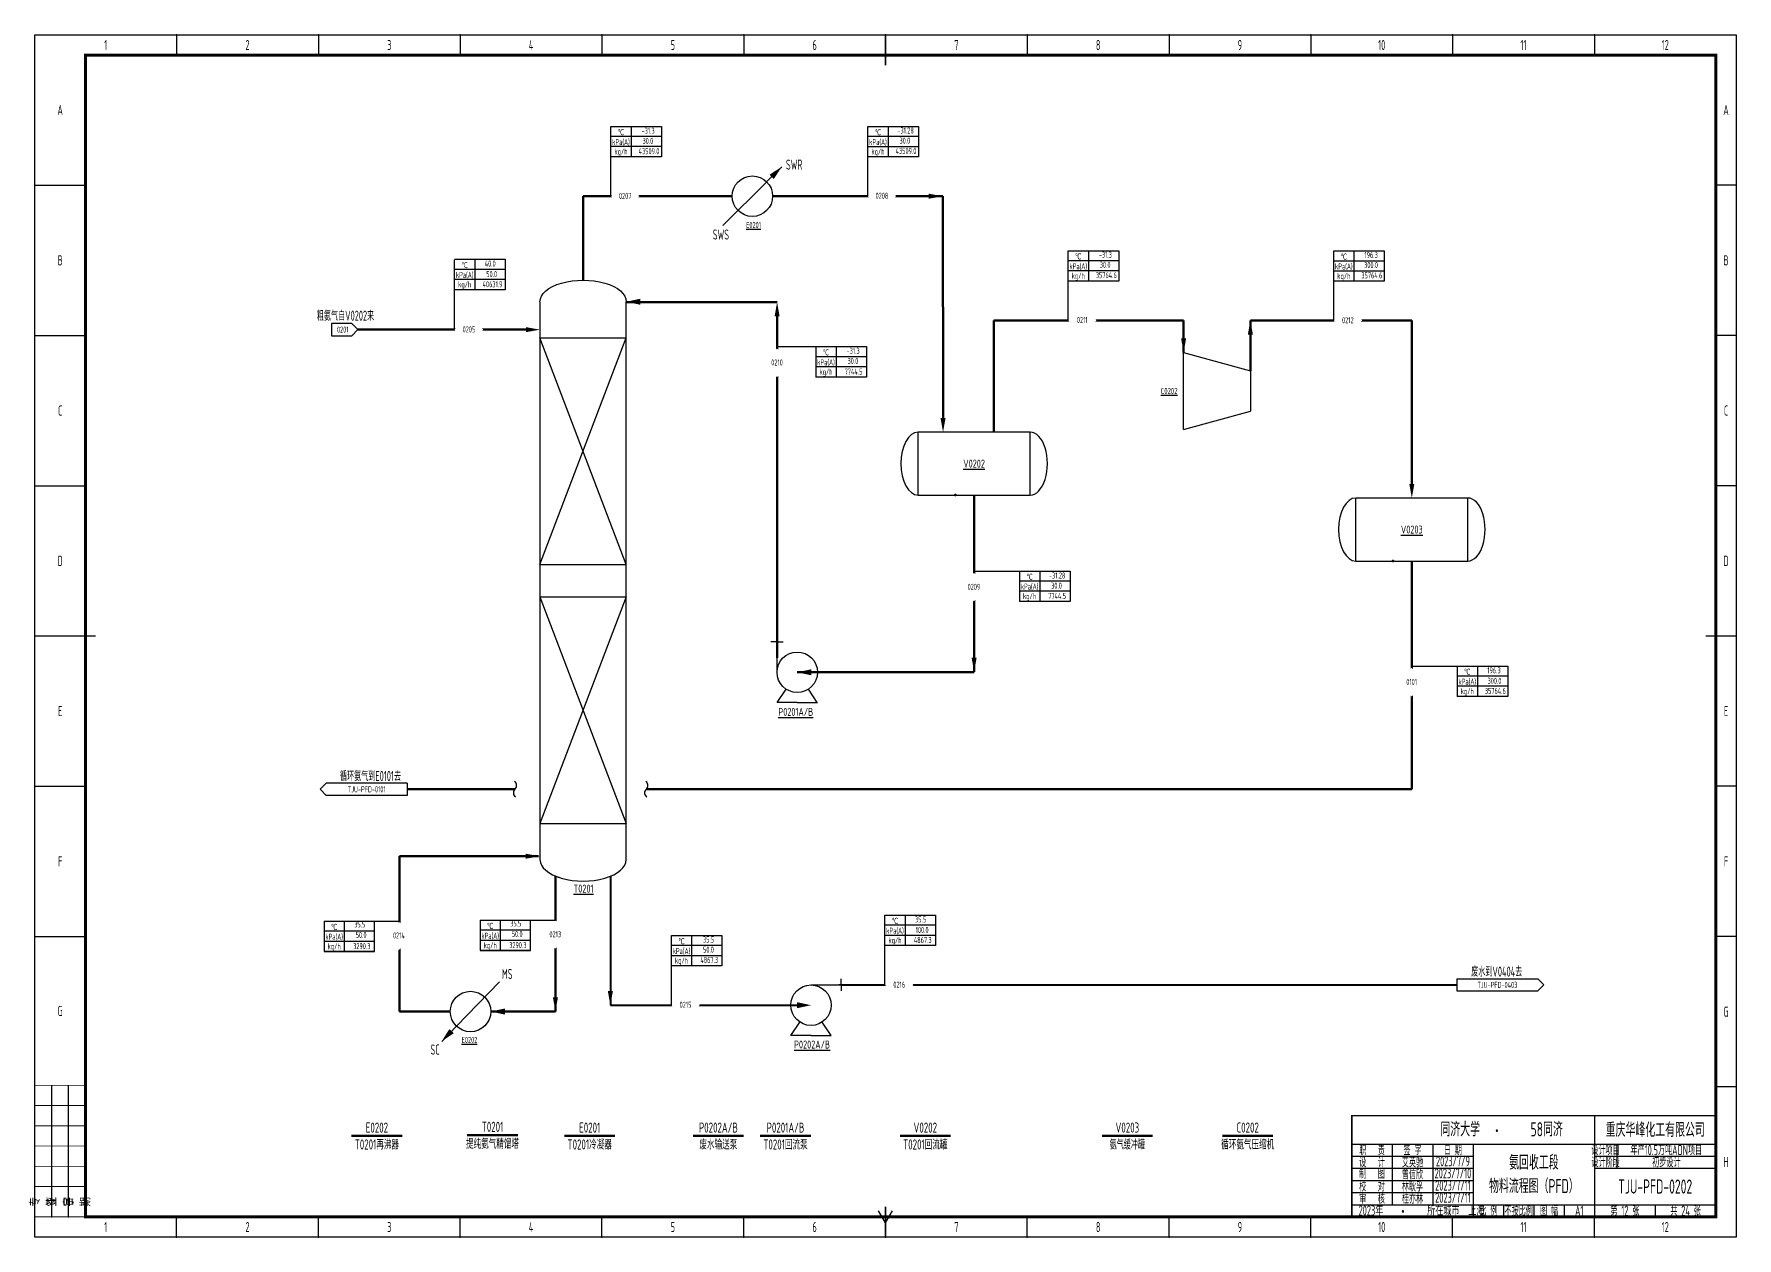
# Model space of a CAD drawing. Header units: millimetres. Extents: x 442 to 10185, y 1370 to 5122.
# Drawn here: x 2056 to 2898, y 2971 to 3566 of the extents above; entities that cross this region are included whole.
import ezdxf

# ---------------------------------------------------------------- set-up
doc = ezdxf.new("R2010")
doc.units = ezdxf.units.MM
doc.set_wipeout_variables(frame=1)
for name, color, linetype, lineweight in [('01-主物流线-粗实线', 132, 'Continuous', 80), ('01-文本 @ 1', 7, 'Continuous', 25), ('02-次要物流线-中粗线', 30, 'Continuous', 40), ('03-设备外轮廓线-细实线', 7, 'Continuous', 25), ('04-设备内部件-细实线', 181, 'Continuous', 25), ('05-图框与标题栏', 7, 'Continuous', 25), ('06-箭头', 7, 'Continuous', 25), ('07-箭头', 7, 'Continuous', 25), ('08-进出物流标志', 7, 'Continuous', 25), ('09-文本', 7, 'Continuous', 25), ('10-流股代号', 21, 'Continuous', 25), ('12-设备位号线', 7, 'Continuous', 80), ('15-物流表及物流信息标识', 7, 'Continuous', 25), ('16-其他', 7, 'Continuous', 25), ('17-文字（修改）', 7, 'Continuous', 15)]:
    doc.layers.add(name, color=color, linetype=linetype, lineweight=lineweight)
doc.layers.add('TITLE', color=7, linetype='Continuous')
doc.styles.add('3-gbcbig', font='gbenor.shx', dxfattribs={"width": 0.7, "height": 3, "bigfont": 'gbcbig.shx'})
doc.styles.add('5-gbcbig', font='gbenor.shx', dxfattribs={"width": 0.7, "height": 5, "bigfont": 'gbcbig.shx'})
doc.styles.add('7-gbcbig', font='gbenor.shx', dxfattribs={"width": 0.7, "height": 7, "bigfont": 'gbcbig.shx'})
doc.styles.add('EQ55', font='gbenor.shx', dxfattribs={"width": 0.75, "height": 5, "bigfont": 'gbcbig.shx'})
doc.styles.get("Standard").update_dxf_attribs({"font": 'arial.ttf'})
doc.styles.add('工程字', font='gbenor.shx', dxfattribs={"bigfont": 'gbcbig.shx'})

# ---------------------------------------------------------------- blocks, each defined once
blk = doc.blocks.new('箭头')
at = {"layer": '07-箭头'}
blk.add_lwpolyline([(0, 0, 0, 2.5, 0), (-7, 0, 2.5, 2.5, 0)], format="xyseb", dxfattribs=at)

msp = doc.modelspace()

# ---------------------------------------------------------------- linework, layer by layer
for p, q in [((2306.42, 3433.95), (2306.42, 3158.36)), ((2349.08, 3158.36), (2349.08, 3433.95)), ((2213.4, 3423.16), (2203.4, 3423.16)), ((2203.4, 3423.16), (2203.4, 3417.16)), ((2216.4, 3420.16), (2213.4, 3423.16)), ((2213.4, 3417.16), (2216.4, 3420.16)), ((2203.4, 3417.16), (2213.4, 3417.16)), ((2493.34, 3338.4), (2548.71, 3338.4)), ((2709.7, 3305.84), (2765.07, 3305.84)), ((2423.59, 3265.87), (2423.59, 3264.74)), ((2455.32, 3096.43), (2454.2, 3096.43))]:
    msp.add_line(p, q)
for points in [[(2349.08, 3433.95, 0, 3, 0), (2356.08, 3433.95, 3, 3, 0)], [(2433.59, 3250.87, 0, 3, 0), (2440.59, 3250.87, 3, 3, 0)], [(2440.39, 3086.39, 0, 3, 0), (2433.39, 3086.39, 3, 3, 0)]]:
    msp.add_lwpolyline(points, format="xyseb")
at = {"extrusion": (0, 0, -1)}
msp.add_ellipse((2327.75, 3433.95), major_axis=(-21.33, 0), ratio=0.5, start_param=0, end_param=3.141593, dxfattribs=at)
for centre, start_param, end_param in [((2327.75, 3158.36), 0, 3.141593), ((2327.62, 3158.39), 0.880765, 1.197941)]:
    msp.add_ellipse(centre, major_axis=(-21.33, 0), ratio=0.5, start_param=start_param, end_param=end_param)
at = {"layer": '01-主物流线-粗实线'}
for p, q in [((2327.75, 3486.1), (2329.73, 3486.1)), ((2327.75, 3444.61), (2327.75, 3486.1)), ((2329.73, 3486.1), (2361.32, 3486.1)), ((2361.32, 3486.1), (2359.58, 3486.11)), ((2359.58, 3486.11), (2401.4, 3486.11)), ((2421.4, 3486.1), (2493.13, 3486.1)), ((2505.53, 3486.1), (2493.13, 3486.1)), ((2505.66, 3376.54), (2505.53, 3486.1)), ((2411.12, 3433.71), (2349.08, 3433.71)), ((2411.12, 3433.71), (2423.63, 3433.71)), ((2423.63, 3257.98), (2423.63, 3426.71)), ((2216.4, 3420.16), (2248.03, 3420.16)), ((2248.03, 3420.16), (2299.42, 3420.16)), ((2530.8, 3369.54), (2530.8, 3424.73)), ((2530.8, 3424.73), (2624.58, 3424.73)), ((2624.36, 3424.73), (2624.58, 3424.73)), ((2624.58, 3415.89), (2624.58, 3424.73)), ((2657.58, 3414.16), (2657.58, 3424.73)), ((2657.58, 3424.73), (2737.39, 3424.73)), ((2737.39, 3424.73), (2737.39, 3343.98)), ((2624.58, 3408.89), (2624.58, 3414.16)), ((2657.58, 3399.89), (2657.58, 3414.16)), ((2521.02, 3338.4), (2521.02, 3258.21)), ((2737.39, 3305.84), (2737.39, 3193.05)), ((2521.02, 3251.09), (2521.02, 3258.21)), ((2433.59, 3250.87), (2521.02, 3250.87)), ((2293.96, 3193.05), (2240.75, 3193.05)), ((2737.39, 3193.05), (2358.85, 3193.05)), ((2236.91, 3160), (2305.67, 3160)), ((2236.91, 3127.12), (2236.91, 3160)), ((2314.04, 3150.16), (2314.04, 3127.12)), ((2236.91, 3083.26), (2236.91, 3115.52)), ((2314.05, 3115.52), (2314.05, 3083.26)), ((2262.08, 3083.26), (2236.91, 3083.26)), ((2294.82, 3083.26), (2282.08, 3083.26)), ((2314.05, 3083.26), (2294.82, 3083.26)), ((2450.39, 3086.47), (2450.39, 3086.47)), ((2450.39, 3086.45), (2450.43, 3086.45))]:
    msp.add_line(p, q, dxfattribs=at)
for p in [(2511.8, 3338.4), (2728.16, 3305.84)]:
    msp.add_point(p, dxfattribs=at)
at = {"layer": '02-次要物流线-中粗线'}
for p, q in [((2341.21, 3150.09), (2341.2, 3086.39)), ((2455.32, 3096.43), (2759.67, 3096.43)), ((2341.2, 3086.39), (2433.39, 3086.39))]:
    msp.add_line(p, q, dxfattribs=at)
at = {"layer": '03-设备外轮廓线-细实线'}
for p, q in [((2418.47, 3493.18), (2425.89, 3500.61)), ((2396.75, 3471.55), (2418.51, 3493.14)), ((2624.58, 3370.89), (2624.58, 3408.89)), ((2624.58, 3408.89), (2657.58, 3399.89)), ((2657.58, 3399.89), (2657.58, 3379.89)), ((2624.58, 3370.89), (2657.58, 3379.89)), ((2548.71, 3369.54), (2493.34, 3369.54)), ((2765.07, 3336.98), (2709.7, 3336.98)), ((2423.59, 3265.87), (2420.59, 3265.87)), ((2423.59, 3250.87), (2423.59, 3265.87)), ((2423.59, 3265.87), (2426.59, 3265.87)), ((2423.59, 3235.87), (2428.05, 3242.55)), ((2443.48, 3235.87), (2439.14, 3242.55)), ((2433.59, 3235.87), (2423.59, 3235.87)), ((2433.59, 3235.87), (2443.59, 3235.87)), ((2265.12, 3076.07), (2286.34, 3097.99)), ((2455.32, 3096.43), (2455.32, 3099.43)), ((2440.32, 3096.43), (2455.32, 3096.43)), ((2455.32, 3096.43), (2455.32, 3093.43)), ((2265.12, 3076.07), (2257.82, 3068.53)), ((2430.39, 3071.39), (2434.84, 3078.07)), ((2450.39, 3071.39), (2445.94, 3078.07)), ((2440.39, 3071.39), (2430.39, 3071.39)), ((2440.39, 3071.39), (2450.39, 3071.39))]:
    msp.add_line(p, q, dxfattribs=at)
for centre in [(2411.4, 3486.11), (2433.59, 3250.87), (2272.08, 3083.26), (2440.39, 3086.39)]:
    msp.add_circle(centre, 10, dxfattribs=at)
for centre, start_param, end_param in [((2493.34, 3353.97), 3.141593, 6.283185), ((2548.71, 3353.97), 0, 3.141593), ((2709.7, 3321.41), 3.141593, 6.283185), ((2765.07, 3321.41), 0, 3.141593)]:
    msp.add_ellipse(centre, major_axis=(0, -15.57), ratio=0.550347, start_param=start_param, end_param=end_param, dxfattribs=at)
at = {"layer": '04-设备内部件-细实线'}
for p, q in [((2306.42, 3416.2), (2349.08, 3416.2)), ((2306.42, 3304.15), (2349.08, 3416.2)), ((2349.08, 3304.15), (2306.42, 3416.2)), ((2493.34, 3338.4), (2493.34, 3369.54)), ((2548.71, 3338.4), (2548.71, 3369.54)), ((2709.7, 3305.84), (2709.7, 3336.98)), ((2765.07, 3305.84), (2765.07, 3336.98)), ((2306.42, 3304.15), (2349.08, 3304.15)), ((2306.42, 3288.17), (2349.08, 3288.17)), ((2306.42, 3288.17), (2349.08, 3176.11)), ((2349.08, 3288.17), (2306.42, 3176.11)), ((2306.42, 3176.11), (2349.08, 3176.11))]:
    msp.add_line(p, q, dxfattribs=at)
at = {"layer": '05-图框与标题栏'}
for p, q in [((2126.8, 3565.8), (2126.8, 3555.8)), ((2196.88, 3565.8), (2196.88, 3555.8)), ((2266.97, 3565.8), (2266.97, 3555.8)), ((2337.05, 3565.8), (2337.05, 3555.8)), ((2407.13, 3565.8), (2407.13, 3555.8)), ((2547.3, 3565.8), (2547.3, 3555.8)), ((2617.38, 3565.8), (2617.38, 3555.8)), ((2687.47, 3565.8), (2687.47, 3555.8)), ((2757.55, 3565.8), (2757.55, 3555.8)), ((2827.63, 3565.8), (2827.63, 3555.8)), ((2056.72, 3491.55), (2081.72, 3491.55)), ((2897.72, 3491.55), (2887.72, 3491.55)), ((2056.72, 3417.3), (2081.72, 3417.3)), ((2897.72, 3417.3), (2887.72, 3417.3)), ((2056.72, 3343.05), (2081.72, 3343.05)), ((2897.72, 3343.05), (2887.72, 3343.05)), ((2056.72, 3194.55), (2081.72, 3194.55)), ((2897.72, 3194.55), (2887.72, 3194.55)), ((2056.72, 3120.3), (2081.72, 3120.3)), ((2897.72, 3120.3), (2887.72, 3120.3)), ((2065.05, 2981.8), (2065.05, 3046.8)), ((2073.38, 2981.8), (2073.38, 3046.8)), ((2897.72, 3046.05), (2887.72, 3046.05)), ((2827.72, 3031.8), (2827.72, 2981.8)), ((2707.72, 3017.8), (2887.72, 3017.8)), ((2727.72, 3017.8), (2727.72, 2987.8)), ((2747.72, 3017.8), (2747.72, 2987.8)), ((2767.72, 3017.8), (2767.72, 2981.8)), ((2838.72, 3017.8), (2838.72, 3005.8)), ((2707.72, 3011.8), (2767.72, 3011.8)), ((2707.72, 3005.8), (2767.72, 3005.8)), ((2827.72, 3011.8), (2887.72, 3011.8)), ((2827.72, 3005.8), (2887.72, 3005.8)), ((2707.72, 2999.8), (2767.72, 2999.8)), ((2707.72, 2993.8), (2767.72, 2993.8)), ((2126.8, 2971.8), (2126.8, 2981.8)), ((2196.88, 2971.8), (2196.88, 2981.8)), ((2266.97, 2971.8), (2266.97, 2981.8)), ((2337.05, 2971.8), (2337.05, 2981.8)), ((2407.13, 2971.8), (2407.13, 2981.8)), ((2477.22, 2978.8), (2473.75, 2984.8)), ((2477.22, 2978.8), (2480.68, 2984.8)), ((2547.3, 2971.8), (2547.3, 2981.8)), ((2617.38, 2971.8), (2617.38, 2981.8)), ((2687.47, 2971.8), (2687.47, 2981.8)), ((2707.72, 2987.8), (2887.72, 2987.8)), ((2757.55, 2971.8), (2757.55, 2981.8)), ((2782.72, 2987.8), (2782.72, 2981.8)), ((2797.72, 2987.8), (2797.72, 2981.8)), ((2812.72, 2987.8), (2812.72, 2981.8)), ((2827.63, 2971.8), (2827.63, 2981.8)), ((2857.72, 2987.8), (2857.72, 2981.8))]:
    msp.add_line(p, q, dxfattribs=at)
for points, const_width in [([(2477.22, 3565.8), (2477.22, 3550.8)], 0.8), ([(2056.72, 3268.8), (2086.72, 3268.8)], 0.8), ([(2897.72, 3268.8), (2882.72, 3268.8)], 0.8), ([(2081.72, 3046.8), (2056.72, 3046.8)], 0.4), ([(2081.72, 3036.8), (2056.72, 3036.8)], 0.4), ([(2887.72, 3031.8), (2707.72, 3031.8), (2707.72, 2981.8)], 0.8), ([(2081.72, 3026.8), (2056.72, 3026.8)], 0.4), ([(2081.72, 3016.8), (2056.72, 3016.8)], 0.4), ([(2081.72, 3006.8), (2056.72, 3006.8)], 0.4), ([(2081.72, 2996.8), (2056.72, 2996.8)], 0.4), ([(2081.72, 2981.8), (2056.72, 2981.8)], 0.4), ([(2477.22, 2971.8), (2477.22, 2986.8)], 0.8)]:
    msp.add_lwpolyline(points, dxfattribs=dict(at, const_width=const_width))
at = {"layer": '05-图框与标题栏', "const_width": 1.4}
msp.add_lwpolyline([(2081.72, 3555.8), (2081.72, 2981.8), (2887.72, 2981.8), (2887.72, 3555.8)], close=True, dxfattribs=at)
at = {"layer": '05-图框与标题栏'}
for p in [(2126.8, 3565.8), (2126.8, 3565.8), (2126.8, 3565.8), (2196.88, 3565.8), (2196.88, 3565.8), (2196.88, 3565.8), (2266.97, 3565.8), (2266.97, 3565.8), (2266.97, 3565.8), (2337.05, 3565.8), (2337.05, 3565.8), (2337.05, 3565.8), (2407.13, 3565.8), (2407.13, 3565.8), (2407.13, 3565.8), (2477.22, 3565.8), (2477.22, 3565.8), (2477.22, 3565.8), (2547.3, 3565.8), (2547.3, 3565.8), (2547.3, 3565.8), (2617.38, 3565.8), (2617.38, 3565.8), (2617.38, 3565.8), (2687.47, 3565.8), (2687.47, 3565.8), (2687.47, 3565.8), (2757.55, 3565.8), (2757.55, 3565.8), (2757.55, 3565.8), (2827.63, 3565.8), (2827.63, 3565.8), (2827.63, 3565.8), (2897.72, 3491.55), (2897.72, 3417.3), (2897.72, 3343.05), (2897.72, 3268.8), (2897.72, 3194.55), (2897.72, 3120.3), (2897.72, 3046.05), (2065.05, 2981.8), (2073.38, 2981.8), (2126.8, 2971.8), (2196.88, 2971.8), (2266.97, 2971.8), (2337.05, 2971.8), (2407.13, 2971.8), (2477.22, 2971.8), (2547.3, 2971.8), (2617.38, 2971.8), (2687.47, 2971.8), (2757.55, 2971.8), (2827.63, 2971.8)]:
    msp.add_point(p, dxfattribs=at)
at = {"layer": '06-箭头'}
for points in [[(2425.89, 3500.61, 0, 3, 0), (2420.94, 3495.66, 3, 3, 0)], [(2282.08, 3083.26, 0, 3, 0), (2289.08, 3083.26, 3, 3, 0)], [(2257.82, 3068.53, 0, 3, 0), (2262.69, 3073.56, 3, 3, 0)]]:
    msp.add_lwpolyline(points, format="xyseb", dxfattribs=at)
at = {"layer": '08-进出物流标志'}
for p, q in [((2197.75, 3193.05), (2200.75, 3196.05)), ((2197.75, 3193.05), (2200.75, 3190.05)), ((2240.75, 3196.05), (2200.75, 3196.05)), ((2240.75, 3196.05), (2240.75, 3190.05)), ((2240.75, 3190.05), (2200.75, 3190.05)), ((2759.67, 3099.43), (2799.67, 3099.43)), ((2759.67, 3099.43), (2759.67, 3093.43)), ((2802.67, 3096.43), (2799.67, 3099.43)), ((2759.67, 3093.43), (2799.67, 3093.43)), ((2802.67, 3096.43), (2799.67, 3093.43))]:
    msp.add_line(p, q, dxfattribs=at)
at = {"layer": '12-设备位号线'}
for p, q in [((2295.45, 3022.16), (2270.45, 3022.16)), ((2238.3, 3021.78), (2213.3, 3021.78)), ((2343.49, 3021.78), (2318.49, 3021.78)), ((2407.1, 3021.78), (2382.1, 3021.78)), ((2440.27, 3021.78), (2415.27, 3021.78)), ((2509.39, 3021.78), (2484.39, 3021.78)), ((2609.27, 3021.78), (2584.27, 3021.78)), ((2668.76, 3021.78), (2643.76, 3021.78))]:
    msp.add_line(p, q, dxfattribs=at)
at = {"layer": '15-物流表及物流信息标识'}
for p, q in [((2341.45, 3520.58), (2366.45, 3520.58)), ((2351.45, 3520.58), (2351.45, 3505.58)), ((2366.45, 3520.58), (2366.45, 3505.58)), ((2468.49, 3520.55), (2493.49, 3520.55)), ((2478.49, 3520.55), (2478.49, 3505.55)), ((2493.49, 3520.55), (2493.49, 3505.55)), ((2366.45, 3515.58), (2341.45, 3515.58)), ((2366.45, 3510.58), (2341.45, 3510.58)), ((2493.49, 3515.55), (2468.49, 3515.55)), ((2493.49, 3510.55), (2468.49, 3510.55)), ((2366.45, 3505.58), (2341.45, 3505.58)), ((2493.49, 3505.55), (2468.49, 3505.55)), ((2264.2, 3454.92), (2289.2, 3454.92)), ((2274.2, 3454.92), (2274.2, 3439.92)), ((2289.2, 3454.92), (2289.2, 3439.92)), ((2567.49, 3459.18), (2592.49, 3459.18)), ((2592.49, 3454.18), (2567.49, 3454.18)), ((2577.49, 3459.18), (2577.49, 3444.18)), ((2592.49, 3459.18), (2592.49, 3444.18)), ((2698.78, 3459.08), (2723.78, 3459.08)), ((2723.78, 3454.08), (2698.78, 3454.08)), ((2708.78, 3459.08), (2708.78, 3444.08)), ((2723.78, 3459.08), (2723.78, 3444.08)), ((2289.2, 3449.92), (2264.2, 3449.92)), ((2289.2, 3444.92), (2264.2, 3444.92)), ((2592.49, 3449.18), (2567.49, 3449.18)), ((2592.49, 3444.18), (2567.49, 3444.18)), ((2723.78, 3449.08), (2698.78, 3449.08)), ((2723.78, 3444.08), (2698.78, 3444.08)), ((2289.2, 3439.92), (2264.2, 3439.92)), ((2442.8, 3411.76), (2467.8, 3411.76)), ((2442.8, 3411.76), (2442.8, 3396.76)), ((2452.8, 3411.76), (2452.8, 3396.76)), ((2467.8, 3411.76), (2467.8, 3396.76)), ((2467.8, 3406.76), (2442.8, 3406.76)), ((2467.8, 3401.76), (2442.8, 3401.76)), ((2467.8, 3396.76), (2442.8, 3396.76)), ((2543.44, 3300.91), (2568.44, 3300.91)), ((2543.44, 3300.91), (2543.44, 3285.91)), ((2553.44, 3300.91), (2553.44, 3285.91)), ((2568.44, 3300.91), (2568.44, 3285.91)), ((2568.44, 3295.91), (2543.44, 3295.91)), ((2568.44, 3290.91), (2543.44, 3290.91)), ((2568.44, 3285.91), (2543.44, 3285.91)), ((2759.8, 3253.95), (2784.8, 3253.95)), ((2759.8, 3253.95), (2759.8, 3238.95)), ((2769.8, 3253.95), (2769.8, 3238.95)), ((2784.8, 3253.95), (2784.8, 3238.95)), ((2784.8, 3248.95), (2759.8, 3248.95)), ((2784.8, 3243.95), (2759.8, 3243.95)), ((2784.8, 3238.95), (2759.8, 3238.95)), ((2199.67, 3127.89), (2199.67, 3112.89)), ((2209.67, 3127.89), (2209.67, 3112.89)), ((2224.67, 3112.89), (2224.67, 3128.09)), ((2276.8, 3128.38), (2276.8, 3113.38)), ((2301.8, 3123.38), (2276.8, 3123.38)), ((2286.8, 3128.38), (2286.8, 3113.38)), ((2301.8, 3113.38), (2301.8, 3128.58)), ((2476.91, 3096.43), (2476.91, 3130.88)), ((2476.91, 3130.88), (2501.91, 3130.88)), ((2501.91, 3125.88), (2476.91, 3125.88)), ((2486.91, 3130.88), (2486.91, 3115.88)), ((2501.91, 3130.88), (2501.91, 3115.88)), ((2224.67, 3122.89), (2199.67, 3122.89)), ((2224.67, 3117.89), (2199.67, 3117.89)), ((2301.8, 3118.38), (2276.8, 3118.38)), ((2371.37, 3120.84), (2396.37, 3120.84)), ((2396.37, 3115.84), (2371.37, 3115.84)), ((2381.37, 3120.84), (2381.37, 3105.84)), ((2396.37, 3120.84), (2396.37, 3105.84)), ((2501.91, 3120.88), (2476.91, 3120.88)), ((2501.91, 3115.88), (2476.91, 3115.88)), ((2224.67, 3112.89), (2199.67, 3112.89)), ((2199.67, 3112.89), (2224.67, 3112.89)), ((2301.8, 3113.38), (2276.8, 3113.38)), ((2276.8, 3113.38), (2301.8, 3113.38)), ((2396.37, 3110.84), (2371.37, 3110.84)), ((2396.37, 3105.84), (2371.37, 3105.84))]:
    msp.add_line(p, q, dxfattribs=at)
at = {"layer": '16-其他'}
for centre, start, end in [((2295.78, 3191.3), 136.00057, 236.00057), ((2292.3, 3194.96), 311.00057, 51.00057), ((2360.67, 3191.3), 136.00057, 236.00057), ((2357.19, 3194.96), 311.00057, 51.00057)]:
    msp.add_arc(centre, 2.53, start, end, dxfattribs=at)
at = {"layer": 'TITLE'}
for p, q in [((2056.72, 3565.8), (2897.72, 3565.8)), ((2056.72, 2971.8), (2056.72, 3565.8)), ((2897.72, 3565.8), (2897.72, 2971.8)), ((2897.72, 2971.8), (2056.72, 2971.8))]:
    msp.add_line(p, q, dxfattribs=at)

# ---------------------------------------------------------------- block references
at = {"layer": '07-箭头'}
for p in [(2505.53, 3486.1), (2306.42, 3420.16), (2306.29, 3160)]:
    msp.add_blockref('箭头', p, dxfattribs=at)
for p, rotation in [((2423.63, 3433.71), 90), ((2657.58, 3424.73), 90.00000000000001), ((2505.66, 3369.54), 270), ((2737.39, 3336.98), 270), ((2521.02, 3251.09), 270), ((2314.05, 3083.26), 270), ((2341.2, 3086.39), 270)]:
    msp.add_blockref('箭头', p, dxfattribs=dict(at, rotation=rotation))
at = {"layer": '07-箭头', "xscale": -1, "rotation": 90}
msp.add_blockref('箭头', (2624.58, 3408.89), dxfattribs=at)

# ---------------------------------------------------------------- texts
at = {"color": 5, "char_height": 5, "width": 65.9276, "attachment_point": 5, "style": '5-gbcbig'}
for s, insert in [('SWR', (2432.07, 3501.72)), ('SWS', (2395.86, 3467.17))]:
    msp.add_mtext(s, dxfattribs=dict(at, insert=insert))
at = {"attachment_point": 5, "style": '3-gbcbig'}
for s, width, gutter_width, heights, insert, char_height in [('{\\LE0201}', 12.7249, 35, [0], (2411.99, 3471.87), 3), ('{\\LV0202}', 16.7749, 46.14, [16.01], (2521.02, 3353.97), 3.955), ('{\\LV0203}', 16.7749, 46.14, [16.01], (2737.39, 3321.41), 3.955), ('{\\LP0201A/B}', 16.7749, 46.14, [16.01], (2432.85, 3231.32), 3.9548), ('{\\LT0201}', 16.7749, 46.14, [16.01], (2327.95, 3143.99), 3.955), ('{\\LE0202}', 12.7249, 35, [0], (2271.56, 3069.25), 3), ('{\\LP0202A/B}', 16.7749, 46.14, [16.01], (2440.89, 3066.95), 3.9548)]:
    msp.add_mtext_dynamic_manual_height_columns(s, width=width, gutter_width=gutter_width, heights=heights, dxfattribs=dict(at, insert=insert, char_height=char_height))
at = {"color": 1, "char_height": 5, "width": 65.9276, "attachment_point": 5, "style": '5-gbcbig'}
for s, insert in [('MS', (2290.22, 3101.83)), ('SC', (2254.56, 3064.47))]:
    msp.add_mtext(s, dxfattribs=dict(at, insert=insert))
at = {"layer": '01-文本 @ 1', "insert": (2617.45, 3389.88), "char_height": 3, "attachment_point": 5, "style": 'EQ55'}
msp.add_mtext_dynamic_manual_height_columns('{\\LC0202}', width=28.0799, gutter_width=25, heights=[2.5], dxfattribs=at)
at = {"layer": '05-图框与标题栏', "attachment_point": 5}
for s, width, gutter_width, heights, insert, char_height, style in [('1', 70.0833, 25, [0], (2091.76, 3560.8), 5, '5-gbcbig'), ('2', 70.0833, 12.5, [0], (2161.84, 3560.8), 5, '5-gbcbig'), ('3', 70.0833, 25, [0], (2231.92, 3560.8), 5, '5-gbcbig'), ('4', 70.0833, 25, [0], (2302.01, 3560.8), 5, '5-gbcbig'), ('5', 70.0833, 25, [0], (2372.09, 3560.8), 5, '5-gbcbig'), ('6', 70.0833, 25, [0], (2442.17, 3560.8), 5, '5-gbcbig'), ('7', 70.0833, 25, [0], (2512.26, 3560.8), 5, '5-gbcbig'), ('8', 70.0833, 25, [0], (2582.34, 3560.8), 5, '5-gbcbig'), ('9', 70.0833, 25, [0], (2652.42, 3560.8), 5, '5-gbcbig'), ('10', 70.0833, 25, [0], (2722.51, 3560.8), 5, '5-gbcbig'), ('11', 70.0833, 25, [0], (2792.59, 3560.8), 5, '5-gbcbig'), ('12', 70.0833, 25, [0], (2862.67, 3560.8), 5, '5-gbcbig'), ('A', 25, 25, [0], (2069.22, 3528.68), 5, '5-gbcbig'), ('A', 10, 25, [0], (2892.72, 3528.68), 5, '5-gbcbig'), ('B', 25, 25, [0], (2069.22, 3454.43), 5, '5-gbcbig'), ('B', 10, 25, [0], (2892.72, 3454.43), 5, '5-gbcbig'), ('C', 25, 25, [0], (2069.22, 3380.18), 5, '5-gbcbig'), ('C', 10, 25, [0], (2892.72, 3380.18), 5, '5-gbcbig'), ('D', 25, 25, [0], (2069.22, 3305.93), 5, '5-gbcbig'), ('D', 10, 25, [0], (2892.72, 3305.93), 5, '5-gbcbig'), ('E', 25, 25, [0], (2069.22, 3231.68), 5, '5-gbcbig'), ('E', 10, 25, [0], (2892.72, 3231.68), 5, '5-gbcbig'), ('F', 25, 25, [0], (2069.22, 3157.43), 5, '5-gbcbig'), ('F', 10, 25, [0], (2892.72, 3157.43), 5, '5-gbcbig'), ('G', 25, 25, [0], (2069.22, 3083.55), 5, '5-gbcbig'), ('G', 10, 25, [0], (2892.72, 3083.18), 5, '5-gbcbig'), ('重庆华峰化工有限公司', 60, 25, [0], (2857.72, 3024.8), 7, '7-gbcbig'), ('职   责', 20, 25, [0], (2717.72, 3014.8), 5, '5-gbcbig'), ('签 字', 20, 25, [0], (2737.72, 3014.8), 5, '5-gbcbig'), ('日 期', 20, 25, [0], (2757.72, 3014.8), 5, '5-gbcbig'), ('设计项目', 15, 25, [0], (2833.16, 3014.8), 5, '5-gbcbig'), ('制   图', 20, 25, [0], (2717.72, 3003.17), 5, '5-gbcbig'), ('设   计', 20, 25, [0], (2717.72, 3008.8), 5, '5-gbcbig'), ('艾英驰', 20, 25, [0], (2737.72, 3008.8), 5, '5-gbcbig'), ('曾信欣', 20, 25, [0], (2737.72, 3002.8), 5, '5-gbcbig'), ('2023/7/10', 20, 25, [0], (2757.72, 3003.3), 5, '5-gbcbig'), ('2023/7/9', 20, 25, [0], (2757.72, 3009.3), 5, '5-gbcbig'), ('设计阶段', 15, 25, [0], (2833.16, 3008.8), 5, '5-gbcbig'), ('H', 10, 25, [0], (2892.72, 3008.93), 5, '5-gbcbig'), ('校   对', 20, 25, [0], (2717.72, 2996.8), 5, '5-gbcbig'), ('林耿孚', 20, 25, [0], (2737.72, 2996.8), 5, '5-gbcbig'), ('2023/7/11', 20, 25, [0], (2757.72, 2997.3), 5, '5-gbcbig'), ('TJU-PFD-0202', 60, 25, [12.52], (2857.72, 2996.8), 7, '7-gbcbig'), ('审   核', 20, 25, [0], (2717.72, 2990.8), 5, '5-gbcbig'), ('桂亦林', 20, 25, [0], (2737.72, 2990.8), 5, '5-gbcbig'), ('2023/7/11', 20, 25, [0], (2757.72, 2991.3), 5, '5-gbcbig'), ('比 例', 15, 25, [0], (2775.22, 2984.8), 5, '5-gbcbig'), ('不按比例', 15, 25, [0], (2790.22, 2984.8), 5, '5-gbcbig'), ('图 幅', 15, 25, [0], (2805.22, 2984.8), 5, '5-gbcbig'), ('A1', 14.9167, 25, [0], (2820.17, 2984.8), 5, '5-gbcbig'), ('第 12 张', 30, 25, [0], (2842.72, 2984.8), 5, '5-gbcbig'), ('共 24 张', 30, 25, [0], (2872.72, 2984.8), 5, '5-gbcbig'), ('1', 70.0833, 25, [0], (2091.76, 2976.8), 5, '5-gbcbig'), ('2', 70.0833, 25, [0], (2161.84, 2976.8), 5, '5-gbcbig'), ('3', 70.0833, 25, [0], (2231.92, 2976.8), 5, '5-gbcbig'), ('4', 70.0833, 25, [0], (2302.01, 2976.8), 5, '5-gbcbig'), ('5', 70.0833, 25, [0], (2372.09, 2976.8), 5, '5-gbcbig'), ('6', 70.0833, 25, [0], (2442.17, 2976.8), 5, '5-gbcbig'), ('7', 70.0833, 25, [0], (2512.26, 2976.8), 5, '5-gbcbig'), ('8', 70.0833, 25, [0], (2582.34, 2976.8), 5, '5-gbcbig'), ('9', 70.0833, 25, [0], (2652.42, 2976.8), 5, '5-gbcbig'), ('10', 70.0833, 25, [0], (2722.51, 2976.8), 5, '5-gbcbig'), ('11', 70.0833, 25, [0], (2792.59, 2976.8), 5, '5-gbcbig'), ('12', 70.0833, 25, [0], (2862.67, 2976.8), 5, '5-gbcbig')]:
    msp.add_mtext_dynamic_manual_height_columns(s, width=width, gutter_width=gutter_width, heights=heights, dxfattribs=dict(at, insert=insert, char_height=char_height, style=style))
at = {"layer": '05-图框与标题栏'}
for s, insert, char_height, width, attachment_point, style in [('\\pi5.78018;同济大学             ', (2745.74, 3025.08), 7, 32.2593, 4, '7-gbcbig'), ('58同济          ', (2804.08, 3025.08), 7, 32.2593, 5, '7-gbcbig'), (' 2023{\\W0.8;年          所在城市  上海}', (2709.19, 2984.96), 5, 67.5295, 4, '5-gbcbig'), ('{\\fFangSong|b0|i0|c134|p49;\\W0.8;·}', (2730.29, 2986.94), 5, 18.9039, 1, '5-gbcbig')]:
    msp.add_mtext(s, dxfattribs=dict(at, insert=insert, char_height=char_height, width=width, attachment_point=attachment_point, style=style))
at = {"layer": '05-图框与标题栏', "insert": (2776.71, 3026.81), "char_height": 5, "width": 31.5065, "attachment_point": 1}
msp.add_mtext('{\\fFangSong|b0|i0|c134|p49;\\W0.8;·}', dxfattribs=at)
at = {"layer": '05-图框与标题栏', "char_height": 5, "attachment_point": 5, "rotation": 90, "style": '工程字'}
for s, insert in [('专业', (2060.88, 2989.3)), ('签字', (2069.22, 2989.3)), ('日期', (2077.55, 2989.3))]:
    msp.add_mtext_dynamic_manual_height_columns(s, width=8.3333, gutter_width=25, heights=[0], dxfattribs=dict(at, insert=insert))
at = {"layer": '09-文本'}
for s, width, gutter_width, heights, insert, char_height, attachment_point, style in [('\\pi34.37595;粗氨气自V0202来', 61.3245, 35, [11.3], (2161.73, 3429.57), 5, 1, '5-gbcbig'), ('0201', 40, 12.5, [0], (2208.93, 3420.22), 3, 5, '3-gbcbig'), ('循环氨气到E0101去', 40, 12.5, [0], (2207.52, 3199.62), 5, 4, '5-gbcbig'), ('TJU-PFD-0101', 40, 12.5, [0], (2220.75, 3193.05), 3, 5, '3-gbcbig'), ('废水到V0404去', 40, 12.5, [0], (2792.01, 3103), 5, 6, '5-gbcbig'), ('TJU-PFD-0403', 40, 12.5, [0], (2779.67, 3096.43), 3, 5, '3-gbcbig'), ('{\\W0.75;E0202}\\P{\\A1;\\W0.75;T0201再沸器}', 59.0038, 12.5, [0], (2225.8, 3021.75), 5, 5, '5-gbcbig'), ('{\\W0.75;T0201}\\P{\\A1;\\W0.75;提纯氨气精馏塔}', 59.0038, 12.5, [0], (2282.95, 3022.13), 5, 5, '5-gbcbig'), ('{\\W0.75;E0201}\\P{\\A1;\\W0.75;T0201冷凝器}', 59.0038, 12.5, [0], (2330.99, 3021.75), 5, 5, '5-gbcbig'), ('{\\W0.75;P0202A/B}\\P{\\A1;\\W0.75;废水输送泵}', 59.0038, 12.5, [0], (2394.6, 3021.75), 5, 5, '5-gbcbig'), ('{\\W0.75;P0201A/B}\\P{\\A1;\\W0.75;T0201回流泵}', 59.0038, 12.5, [0], (2427.77, 3021.75), 5, 5, '5-gbcbig'), ('{\\W0.75;V0202\\P\\A1;T0201回流罐}', 59.0038, 12.5, [0], (2496.89, 3021.75), 5, 5, '5-gbcbig'), ('{\\W0.75;V0203}\\P氨气缓冲罐', 59.0038, 12.5, [0], (2596.77, 3021.75), 5, 5, '5-gbcbig'), ('{\\W0.75;C0202}\\P{\\A1;\\W0.75;循环氨气压缩机}', 59.0038, 12.5, [0], (2656.26, 3021.75), 5, 5, '5-gbcbig'), ('年产10.5万吨ADN项目', 49.0599, 35, [0], (2863.19, 3014.8), 5, 5, '5-gbcbig'), ('氨回收工段\\P物料流程图（PFD）', 60, 12.5, [0], (2797.72, 3002.8), 7, 5, '7-gbcbig'), ('初步设计', 48.9999, 12.5, [0], (2863.22, 3008.8), 5, 5, '5-gbcbig')]:
    msp.add_mtext_dynamic_manual_height_columns(s, width=width, gutter_width=gutter_width, heights=heights, dxfattribs=dict(at, insert=insert, char_height=char_height, attachment_point=attachment_point, style=style))
at = {"layer": '15-物流表及物流信息标识', "char_height": 3, "style": '3-gbcbig'}
for s, width, insert, attachment_point in [('℃', 10, (2346.45, 3517.73), 5), ('\\pi5.18876;-31.3', 15, (2351.45, 3519.92), 1), ('℃', 10, (2473.49, 3517.7), 5), ('\\pi4.6125;-31.28', 15, (2478.49, 3520.06), 1), ('kPa(A)', 10, (2346.45, 3512.73), 5), ('\\pi5.66181;30.0', 15, (2351.45, 3514.92), 1), ('kPa(A)', 10, (2473.49, 3512.7), 5), ('\\pi5.66181;30.0', 15, (2478.49, 3515.06), 1), ('kg/h', 10, (2346.45, 3507.73), 5), ('\\pi3.73375;43509.0', 15, (2351.45, 3509.84), 1), ('kg/h', 10, (2473.49, 3507.7), 5), ('\\pi3.73375;43509.0', 15, (2478.49, 3509.98), 1), ('℃', 10, (2269.2, 3452.07), 5), ('kPa(A)', 10, (2572.49, 3451.33), 5), ('℃', 10, (2572.49, 3456.33), 5), ('\\pi5.18876;-31.3', 15, (2577.49, 3458.69), 1), ('\\pi5.66181;30.0', 15, (2577.49, 3453.69), 1), ('kPa(A)', 10, (2703.78, 3451.23), 5), ('℃', 10, (2703.78, 3456.23), 5), ('\\pi5.04931;300.0', 15, (2708.78, 3453.58), 1), ('\\pi5.1857;196.3', 15, (2708.78, 3458.58), 1), ('kPa(A)', 10, (2269.2, 3447.07), 5), ('kg/h', 10, (2269.2, 3442.07), 5), ('\\pi3.84986;40631.9', 15, (2274.2, 3444.12), 1), ('kg/h', 10, (2572.49, 3446.33), 5), ('\\pi3.69409;35764.6', 15, (2577.49, 3448.6), 1), ('kg/h', 10, (2703.78, 3446.23), 5), ('\\pi3.69409;35764.6', 15, (2708.78, 3448.5), 1), ('℃', 10, (2447.8, 3408.91), 5), ('\\pi5.18876;-31.3', 15, (2452.8, 3411.19), 1), ('kPa(A)', 10, (2447.8, 3403.91), 5), ('kg/h', 10, (2447.8, 3398.91), 5), ('\\pi4.22626;7744.5', 15, (2452.8, 3400.96), 1), ('\\pi5.66181;30.0', 15, (2452.8, 3406.19), 1), ('\\pi4.6125;-31.28', 15, (2553.44, 3300.19), 1), ('kPa(A)', 10, (2548.44, 3293.06), 5), ('℃', 10, (2548.44, 3298.06), 5), ('\\pi5.66181;30.0', 15, (2553.44, 3295.19), 1), ('kg/h', 10, (2548.44, 3288.06), 5), ('\\pi4.22626;7744.5', 15, (2553.44, 3290.11), 1), ('℃', 10, (2764.8, 3251.1), 5), ('kPa(A)', 10, (2764.8, 3246.1), 5), ('kg/h', 10, (2764.8, 3241.1), 5), ('\\pi3.69409;35764.6', 15, (2769.8, 3243.15), 1), ('℃', 10, (2204.67, 3125.04), 5), ('℃', 10, (2281.8, 3125.53), 5), ('kPa(A)', 10, (2481.91, 3123.03), 5), ('℃', 10, (2481.91, 3128.03), 5), ('kPa(A)', 10, (2204.67, 3120.04), 5), ('kg/h', 10, (2204.67, 3115.04), 5), ('\\pi4.3982;3290.3', 15, (2209.67, 3117.09), 1), ('kPa(A)', 10, (2281.8, 3120.53), 5), ('kg/h', 10, (2281.8, 3115.53), 5), ('\\pi4.3982;3290.3', 15, (2286.8, 3117.58), 1), ('kPa(A)', 10, (2376.37, 3112.99), 5), ('℃', 10, (2376.37, 3117.99), 5), ('\\pi5.62626;35.5', 15, (2381.37, 3120.35), 1), ('\\pi5.66181;50.0', 15, (2381.37, 3115.35), 1), ('kg/h', 10, (2481.91, 3118.03), 5), ('\\pi4.31376;4867.3', 15, (2486.91, 3120.08), 1), ('kg/h', 10, (2376.37, 3107.99), 5), ('\\pi4.31376;4867.3', 15, (2381.37, 3110.26), 1)]:
    msp.add_mtext_dynamic_manual_height_columns(s, width=width, gutter_width=25, heights=[0], dxfattribs=dict(at, insert=insert, attachment_point=attachment_point))
at = {"layer": '17-文字（修改）', "char_height": 3, "attachment_point": 1, "style": '3-gbcbig'}
for s, insert in [('40.0', (2279.11, 3454.32)), ('\\pi5.66181;50.0', (2274.2, 3449.12)), ('196.3', (2774.71, 3253.35)), ('\\pi5.04931;300.0', (2769.8, 3248.15)), ('35.5', (2214.58, 3127.81)), ('35.5', (2291.71, 3128.3)), ('\\pi5.66181;50.0', (2286.8, 3123.09)), ('35.5', (2491.82, 3130.28)), ('\\pi5.22431;100.0', (2486.91, 3125.08)), ('\\pi5.66181;50.0', (2209.67, 3122.61))]:
    msp.add_mtext_dynamic_manual_height_columns(s, width=15, gutter_width=25, heights=[0], dxfattribs=dict(at, insert=insert))

# ---------------------------------------------------------------- next in the draw order: wipeouts: each hides what was drawn before it
for points in [[(2341.45, 3486.13), (2348.52, 3493.2), (2355.59, 3486.13), (2348.52, 3479.06)], [(2468.39, 3486.2), (2475.46, 3493.27), (2482.53, 3486.2), (2475.46, 3479.13)], [(2264.2, 3420.16), (2271.27, 3427.24), (2278.34, 3420.16), (2271.27, 3413.09)], [(2567.39, 3424.83), (2574.46, 3431.9), (2581.53, 3424.83), (2574.46, 3417.76)], [(2698.68, 3424.73), (2705.75, 3431.8), (2712.82, 3424.73), (2705.75, 3417.66)], [(2416.5, 3403.83), (2423.57, 3410.9), (2430.64, 3403.83), (2423.57, 3396.76)], [(2513.87, 3292.98), (2520.94, 3300.05), (2528.01, 3292.98), (2520.94, 3285.91)], [(2730.23, 3246.02), (2737.3, 3253.09), (2744.37, 3246.02), (2737.3, 3238.95)], [(2229.59, 3120.73), (2236.66, 3127.8), (2243.73, 3120.73), (2236.66, 3113.66)], [(2306.88, 3121.34), (2313.95, 3128.41), (2321.02, 3121.34), (2313.95, 3114.27)], [(2476.91, 3096.43), (2483.98, 3103.5), (2491.06, 3096.43), (2483.98, 3089.36)], [(2371.27, 3086.49), (2378.34, 3093.56), (2385.41, 3086.49), (2378.34, 3079.42)]]:
    msp.add_wipeout(points).dxf.layer = '10-流股代号'

# ---------------------------------------------------------------- next in the draw order: linework, layer by layer
at = {"layer": '15-物流表及物流信息标识'}
for p, q in [((2341.45, 3486.13), (2341.45, 3520.58)), ((2468.49, 3486.1), (2468.49, 3520.55)), ((2264.2, 3420.16), (2264.2, 3454.62)), ((2567.49, 3424.73), (2567.49, 3459.18)), ((2698.78, 3424.63), (2698.78, 3459.08)), ((2423.58, 3411.76), (2448.65, 3411.76)), ((2521.02, 3300.91), (2543.44, 3300.91)), ((2737.39, 3253.95), (2759.8, 3253.95)), ((2199.67, 3127.89), (2236.91, 3127.89)), ((2276.8, 3128.38), (2314.04, 3128.38)), ((2371.37, 3086.39), (2371.37, 3120.84))]:
    msp.add_line(p, q, dxfattribs=at)

# ---------------------------------------------------------------- next in the draw order: texts
at = {"layer": '09-文本', "char_height": 3, "attachment_point": 5, "style": '3-gbcbig'}
for s, width, insert in [('0207', 7.0711, (2348.53, 3486.25)), ('0208', 7.3843, (2475.47, 3486.32)), ('0211', 7.3843, (2574.47, 3424.95)), ('0212', 7.3843, (2705.77, 3424.84)), ('0205', 7.0711, (2271.29, 3420.28)), ('0210', 7.0711, (2423.59, 3403.95)), ('0209', 7.0711, (2520.95, 3293.1)), ('0101', 7.0711, (2737.31, 3246.14)), ('0214', 7.0711, (2236.67, 3120.85)), ('0213', 7.0711, (2313.96, 3121.46)), ('0216', 7.0711, (2484, 3096.55)), ('0215', 7.3843, (2378.35, 3086.61))]:
    msp.add_mtext_dynamic_manual_height_columns(s, width=width, gutter_width=12.5, heights=[0], dxfattribs=dict(at, insert=insert))

doc.saveas('drawing.dxf')
